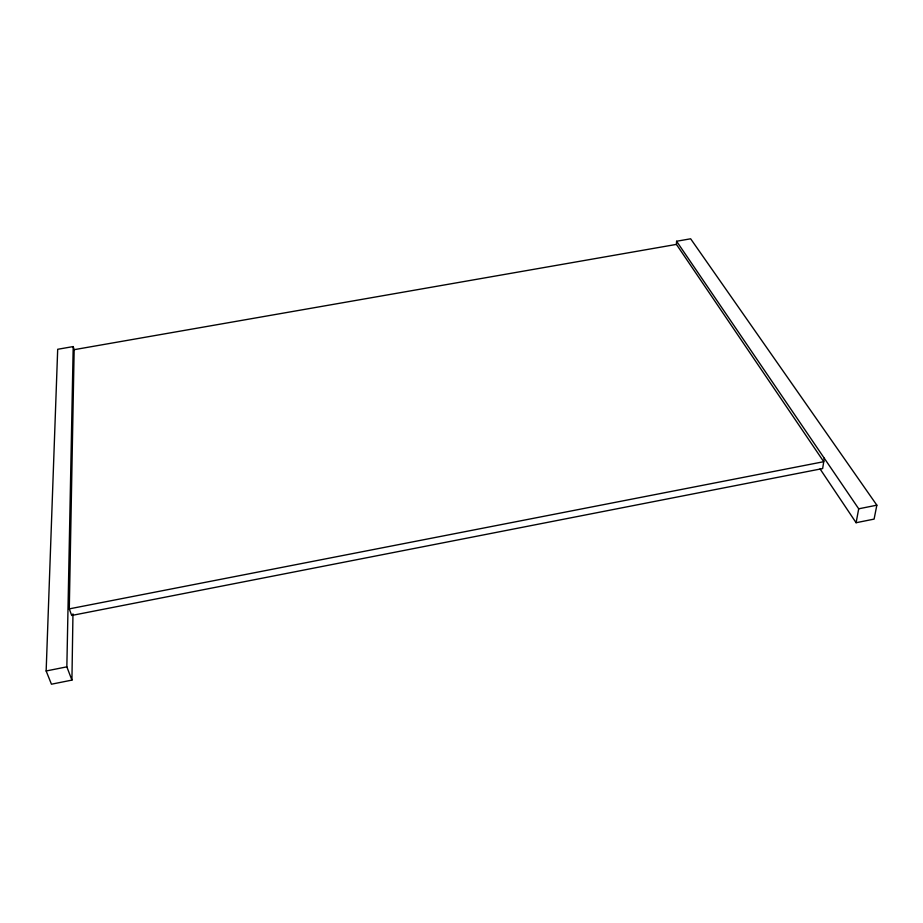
<?xml version="1.0" encoding="UTF-8"?>
<svg xmlns="http://www.w3.org/2000/svg" width="923" height="923" viewBox="0 0 923 923"><rect width="100%" height="100%" fill="white"/><g stroke="black" fill="none" stroke-linecap="round" stroke-linejoin="round"><path stroke-width="1.38" d="M824.285 458.235L822.647 468.561L71.694 615.468L69.283 608.868L74.152 349.679L73.205 346.575L57.688 349.286L46.15 670.975L51.446 684.208L71.925 680.101L72.963 613.841M71.925 680.101L66.848 666.844L73.205 346.575M69.283 608.868L823.731 461.696L676.421 244.399L676.594 241.249L690.646 238.792L876.85 505.181L874.093 519.107L856.106 522.718L820.062 468.93M856.106 522.718L858.702 508.804L676.594 241.249M46.15 670.975L66.848 666.844M858.702 508.804L876.85 505.181M74.152 349.679L676.421 244.399"/></g></svg>
